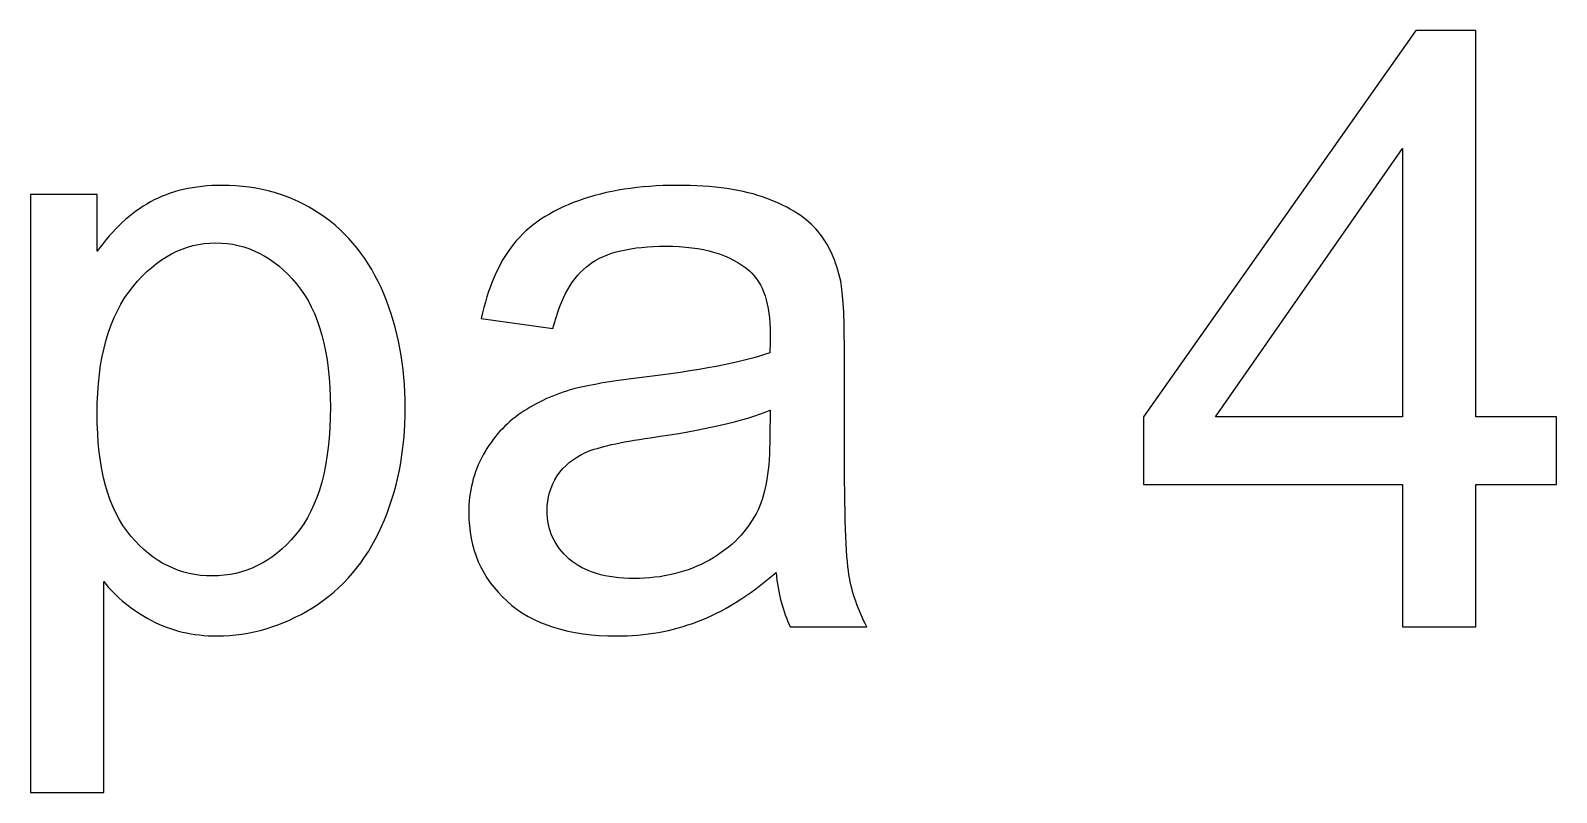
# Model space of a CAD drawing. Header units: inches. Extents: x 5.8 to 53.9, y -22.4 to 33.8.
# Drawn here: x 12.81 to 17.88, y 17.82 to 20.36 of the extents above; entities that cross this region are included whole.
import ezdxf

# ---------------------------------------------------------------- set-up
doc = ezdxf.new("R2010")
doc.units = ezdxf.units.IN
doc.header["$MEASUREMENT"] = 0
doc.layers.add('layer 1', color=7, linetype='Continuous')

msp = doc.modelspace()

# ---------------------------------------------------------------- linework, layer by layer
at = {"layer": 'layer 1', "color": 144}
for points, knots in [([(17.3728, 18.3752), (17.3728, 18.3752), (17.3728, 18.8485), (17.3728, 18.8485), (17.3728, 18.8485), (17.3728, 18.8485), (16.512, 18.8485), (16.512, 18.8485), (16.512, 18.8485), (16.512, 18.8485), (16.512, 19.0727), (16.512, 19.0727), (16.512, 19.0727), (16.512, 19.0727), (17.4171, 20.357), (17.4171, 20.357), (17.4171, 20.357), (17.4171, 20.357), (17.6163, 20.357), (17.6163, 20.357), (17.6163, 20.357), (17.6163, 20.357), (17.6163, 19.0727), (17.6163, 19.0727), (17.6163, 19.0727), (17.6163, 19.0727), (17.8848, 19.0727), (17.8848, 19.0727), (17.8848, 19.0727), (17.8848, 19.0727), (17.8848, 18.8485), (17.8848, 18.8485), (17.8848, 18.8485), (17.8848, 18.8485), (17.6163, 18.8485), (17.6163, 18.8485), (17.6163, 18.8485), (17.6163, 18.8485), (17.6163, 18.3752), (17.6163, 18.3752), (17.6163, 18.3752), (17.6163, 18.3752), (17.3728, 18.3752), (17.3728, 18.3752)], [0, 0, 0, 0, 0.083333, 0.083333, 0.083333, 0.083333, 0.166667, 0.166667, 0.166667, 0.166667, 0.25, 0.25, 0.25, 0.25, 0.333333, 0.333333, 0.333333, 0.333333, 0.416667, 0.416667, 0.416667, 0.416667, 0.5, 0.5, 0.5, 0.5, 0.583333, 0.583333, 0.583333, 0.583333, 0.666667, 0.666667, 0.666667, 0.666667, 0.75, 0.75, 0.75, 0.75, 0.833333, 0.833333, 0.833333, 0.833333, 1, 1, 1, 1]), ([(17.3728, 19.0727), (17.3728, 19.0727), (17.3728, 19.9644), (17.3728, 19.9644), (17.3728, 19.9644), (17.3728, 19.9644), (16.7514, 19.0727), (16.7514, 19.0727), (16.7514, 19.0727), (16.7514, 19.0727), (17.3728, 19.0727), (17.3728, 19.0727)], [0, 0, 0, 0, 0.25, 0.25, 0.25, 0.25, 0.5, 0.5, 0.5, 0.5, 1, 1, 1, 1]), ([(12.8138, 17.8245), (12.8138, 17.8245), (12.8138, 19.8117), (12.8138, 19.8117), (12.8138, 19.8117), (12.8138, 19.8117), (13.0352, 19.8117), (13.0352, 19.8117), (13.0352, 19.8117), (13.0352, 19.8117), (13.0352, 19.6231), (13.0352, 19.6231), (13.0352, 19.6231), (13.0873, 19.6959), (13.1464, 19.7508), (13.2124, 19.7873), (13.2124, 19.7873), (13.2779, 19.8237), (13.3577, 19.8422), (13.4513, 19.8422), (13.4513, 19.8422), (13.574, 19.8422), (13.682, 19.8108), (13.7756, 19.7476), (13.7756, 19.7476), (13.8692, 19.6849), (13.9398, 19.5958), (13.9878, 19.4814), (13.9878, 19.4814), (14.0353, 19.3666), (14.0593, 19.2411), (14.0593, 19.1041), (14.0593, 19.1041), (14.0593, 18.9579), (14.033, 18.8259), (13.9804, 18.7083), (13.9804, 18.7083), (13.9278, 18.5911), (13.8512, 18.5012), (13.7507, 18.4384), (13.7507, 18.4384), (13.6506, 18.3762), (13.5449, 18.3448), (13.4342, 18.3448), (13.4342, 18.3448), (13.353, 18.3448), (13.2802, 18.3619), (13.216, 18.396), (13.216, 18.396), (13.1515, 18.4301), (13.0989, 18.473), (13.0574, 18.5252), (13.0574, 18.5252), (13.0574, 18.5252), (13.0574, 17.8245), (13.0574, 17.8245), (13.0574, 17.8245), (13.0574, 17.8245), (12.8138, 17.8245), (12.8138, 17.8245)], [0, 0, 0, 0, 0.0625, 0.0625, 0.0625, 0.0625, 0.125, 0.125, 0.125, 0.125, 0.1875, 0.1875, 0.1875, 0.1875, 0.25, 0.25, 0.25, 0.25, 0.3125, 0.3125, 0.3125, 0.3125, 0.375, 0.375, 0.375, 0.375, 0.4375, 0.4375, 0.4375, 0.4375, 0.5, 0.5, 0.5, 0.5, 0.5625, 0.5625, 0.5625, 0.5625, 0.625, 0.625, 0.625, 0.625, 0.6875, 0.6875, 0.6875, 0.6875, 0.75, 0.75, 0.75, 0.75, 0.8125, 0.8125, 0.8125, 0.8125, 0.875, 0.875, 0.875, 0.875, 1, 1, 1, 1]), ([(15.2914, 18.5552), (15.201, 18.4781), (15.1138, 18.4241), (15.0303, 18.3923), (15.0303, 18.3923), (14.9468, 18.3605), (14.8573, 18.3448), (14.7614, 18.3448), (14.7614, 18.3448), (14.6036, 18.3448), (14.4823, 18.3831), (14.3974, 18.4601), (14.3974, 18.4601), (14.3125, 18.5367), (14.2701, 18.635), (14.2701, 18.7544), (14.2701, 18.7544), (14.2701, 18.8246), (14.2862, 18.8887), (14.3181, 18.9468), (14.3181, 18.9468), (14.3504, 19.0049), (14.3923, 19.051), (14.444, 19.0861), (14.444, 19.0861), (14.4961, 19.1212), (14.5543, 19.1479), (14.6193, 19.1659), (14.6193, 19.1659), (14.6673, 19.1784), (14.7397, 19.1904), (14.8361, 19.2024), (14.8361, 19.2024), (15.0326, 19.2254), (15.1779, 19.2536), (15.2707, 19.2858), (15.2707, 19.2858), (15.2716, 19.3191), (15.272, 19.3403), (15.272, 19.349), (15.272, 19.349), (15.272, 19.4478), (15.249, 19.5174), (15.2028, 19.558), (15.2028, 19.558), (15.1406, 19.6129), (15.0478, 19.6401), (14.9251, 19.6401), (14.9251, 19.6401), (14.8103, 19.6401), (14.7254, 19.6198), (14.671, 19.5797), (14.671, 19.5797), (14.6161, 19.5396), (14.5759, 19.4685), (14.5496, 19.3661), (14.5496, 19.3661), (14.5496, 19.3661), (14.3116, 19.3993), (14.3116, 19.3993), (14.3116, 19.3993), (14.3333, 19.5013), (14.3688, 19.5838), (14.4186, 19.6466), (14.4186, 19.6466), (14.4685, 19.7093), (14.5404, 19.7573), (14.6345, 19.7914), (14.6345, 19.7914), (14.7282, 19.8251), (14.8375, 19.8422), (14.9611, 19.8422), (14.9611, 19.8422), (15.0838, 19.8422), (15.1839, 19.8279), (15.261, 19.7988), (15.261, 19.7988), (15.3375, 19.7697), (15.3943, 19.7338), (15.4303, 19.6899), (15.4303, 19.6899), (15.4662, 19.6461), (15.4916, 19.5908), (15.5064, 19.5239), (15.5064, 19.5239), (15.5142, 19.4824), (15.5184, 19.4076), (15.5184, 19.3001), (15.5184, 19.3001), (15.5184, 19.3001), (15.5184, 18.9772), (15.5184, 18.9772), (15.5184, 18.9772), (15.5184, 18.7517), (15.5234, 18.6091), (15.5336, 18.5487), (15.5336, 18.5487), (15.5433, 18.4883), (15.5636, 18.4306), (15.5931, 18.3752), (15.5931, 18.3752), (15.5931, 18.3752), (15.3385, 18.3752), (15.3385, 18.3752), (15.3385, 18.3752), (15.314, 18.4265), (15.2983, 18.4864), (15.2914, 18.5552)], [0, 0, 0, 0, 0.035714, 0.035714, 0.035714, 0.035714, 0.071429, 0.071429, 0.071429, 0.071429, 0.107143, 0.107143, 0.107143, 0.107143, 0.142857, 0.142857, 0.142857, 0.142857, 0.178571, 0.178571, 0.178571, 0.178571, 0.214286, 0.214286, 0.214286, 0.214286, 0.25, 0.25, 0.25, 0.25, 0.285714, 0.285714, 0.285714, 0.285714, 0.321429, 0.321429, 0.321429, 0.321429, 0.357143, 0.357143, 0.357143, 0.357143, 0.392857, 0.392857, 0.392857, 0.392857, 0.428571, 0.428571, 0.428571, 0.428571, 0.464286, 0.464286, 0.464286, 0.464286, 0.5, 0.5, 0.5, 0.5, 0.535714, 0.535714, 0.535714, 0.535714, 0.571429, 0.571429, 0.571429, 0.571429, 0.607143, 0.607143, 0.607143, 0.607143, 0.642857, 0.642857, 0.642857, 0.642857, 0.678571, 0.678571, 0.678571, 0.678571, 0.714286, 0.714286, 0.714286, 0.714286, 0.75, 0.75, 0.75, 0.75, 0.785714, 0.785714, 0.785714, 0.785714, 0.821429, 0.821429, 0.821429, 0.821429, 0.857143, 0.857143, 0.857143, 0.857143, 0.892857, 0.892857, 0.892857, 0.892857, 0.928571, 0.928571, 0.928571, 0.928571, 1, 1, 1, 1]), ([(13.0352, 19.0847), (13.0352, 18.9007), (13.0726, 18.7646), (13.1469, 18.6765), (13.1469, 18.6765), (13.2216, 18.5884), (13.312, 18.5441), (13.4181, 18.5441), (13.4181, 18.5441), (13.526, 18.5441), (13.6183, 18.5898), (13.6949, 18.6811), (13.6949, 18.6811), (13.7719, 18.7724), (13.8102, 18.9136), (13.8102, 19.105), (13.8102, 19.105), (13.8102, 19.2877), (13.7728, 19.4242), (13.6976, 19.5151), (13.6976, 19.5151), (13.6224, 19.606), (13.533, 19.6512), (13.4287, 19.6512), (13.4287, 19.6512), (13.3254, 19.6512), (13.234, 19.6028), (13.1547, 19.5063), (13.1547, 19.5063), (13.0749, 19.4095), (13.0352, 19.2692), (13.0352, 19.0847)], [0, 0, 0, 0, 0.111111, 0.111111, 0.111111, 0.111111, 0.222222, 0.222222, 0.222222, 0.222222, 0.333333, 0.333333, 0.333333, 0.333333, 0.444444, 0.444444, 0.444444, 0.444444, 0.555556, 0.555556, 0.555556, 0.555556, 0.666667, 0.666667, 0.666667, 0.666667, 0.777778, 0.777778, 0.777778, 0.777778, 1, 1, 1, 1]), ([(15.272, 19.0949), (15.1835, 19.0589), (15.0506, 19.0284), (14.8735, 19.0035), (14.8735, 19.0035), (14.7729, 18.9892), (14.7019, 18.9731), (14.6604, 18.9551), (14.6604, 18.9551), (14.6188, 18.9371), (14.587, 18.9108), (14.5644, 18.8767), (14.5644, 18.8767), (14.5418, 18.8421), (14.5303, 18.8038), (14.5303, 18.7614), (14.5303, 18.7614), (14.5303, 18.6972), (14.5547, 18.6433), (14.6041, 18.6004), (14.6041, 18.6004), (14.6534, 18.5575), (14.7254, 18.5358), (14.82, 18.5358), (14.82, 18.5358), (14.9136, 18.5358), (14.9971, 18.5561), (15.0705, 18.5971), (15.0705, 18.5971), (15.1433, 18.6377), (15.1973, 18.6935), (15.2314, 18.7641), (15.2314, 18.7641), (15.2577, 18.819), (15.2707, 18.8997), (15.2707, 19.0063), (15.2707, 19.0063), (15.2707, 19.0063), (15.272, 19.0949), (15.272, 19.0949)], [0, 0, 0, 0, 0.090909, 0.090909, 0.090909, 0.090909, 0.181818, 0.181818, 0.181818, 0.181818, 0.272727, 0.272727, 0.272727, 0.272727, 0.363636, 0.363636, 0.363636, 0.363636, 0.454545, 0.454545, 0.454545, 0.454545, 0.545455, 0.545455, 0.545455, 0.545455, 0.636364, 0.636364, 0.636364, 0.636364, 0.727273, 0.727273, 0.727273, 0.727273, 0.818182, 0.818182, 0.818182, 0.818182, 1, 1, 1, 1])]:
    msp.add_open_spline(points, degree=3, knots=knots, dxfattribs=at)
at = {"layer": 'layer 1', "color": 144, "lineweight": 9}
for points, knots in [([(17.3728, 18.3752), (17.3728, 18.3752), (17.3728, 18.8485), (17.3728, 18.8485), (17.3728, 18.8485), (17.3728, 18.8485), (16.512, 18.8485), (16.512, 18.8485), (16.512, 18.8485), (16.512, 18.8485), (16.512, 19.0727), (16.512, 19.0727), (16.512, 19.0727), (16.512, 19.0727), (17.4171, 20.357), (17.4171, 20.357), (17.4171, 20.357), (17.4171, 20.357), (17.6163, 20.357), (17.6163, 20.357), (17.6163, 20.357), (17.6163, 20.357), (17.6163, 19.0727), (17.6163, 19.0727), (17.6163, 19.0727), (17.6163, 19.0727), (17.8848, 19.0727), (17.8848, 19.0727), (17.8848, 19.0727), (17.8848, 19.0727), (17.8848, 18.8485), (17.8848, 18.8485), (17.8848, 18.8485), (17.8848, 18.8485), (17.6163, 18.8485), (17.6163, 18.8485), (17.6163, 18.8485), (17.6163, 18.8485), (17.6163, 18.3752), (17.6163, 18.3752), (17.6163, 18.3752), (17.6163, 18.3752), (17.3728, 18.3752), (17.3728, 18.3752)], [0, 0, 0, 0, 0.083333, 0.083333, 0.083333, 0.083333, 0.166667, 0.166667, 0.166667, 0.166667, 0.25, 0.25, 0.25, 0.25, 0.333333, 0.333333, 0.333333, 0.333333, 0.416667, 0.416667, 0.416667, 0.416667, 0.5, 0.5, 0.5, 0.5, 0.583333, 0.583333, 0.583333, 0.583333, 0.666667, 0.666667, 0.666667, 0.666667, 0.75, 0.75, 0.75, 0.75, 0.833333, 0.833333, 0.833333, 0.833333, 1, 1, 1, 1]), ([(17.3728, 19.0727), (17.3728, 19.0727), (17.3728, 19.9644), (17.3728, 19.9644), (17.3728, 19.9644), (17.3728, 19.9644), (16.7514, 19.0727), (16.7514, 19.0727), (16.7514, 19.0727), (16.7514, 19.0727), (17.3728, 19.0727), (17.3728, 19.0727)], [0, 0, 0, 0, 0.25, 0.25, 0.25, 0.25, 0.5, 0.5, 0.5, 0.5, 1, 1, 1, 1]), ([(12.8138, 17.8245), (12.8138, 17.8245), (12.8138, 19.8117), (12.8138, 19.8117), (12.8138, 19.8117), (12.8138, 19.8117), (13.0352, 19.8117), (13.0352, 19.8117), (13.0352, 19.8117), (13.0352, 19.8117), (13.0352, 19.6231), (13.0352, 19.6231), (13.0352, 19.6231), (13.0873, 19.6959), (13.1464, 19.7508), (13.2124, 19.7873), (13.2124, 19.7873), (13.2779, 19.8237), (13.3577, 19.8422), (13.4513, 19.8422), (13.4513, 19.8422), (13.574, 19.8422), (13.682, 19.8108), (13.7756, 19.7476), (13.7756, 19.7476), (13.8692, 19.6849), (13.9398, 19.5958), (13.9878, 19.4814), (13.9878, 19.4814), (14.0353, 19.3666), (14.0593, 19.2411), (14.0593, 19.1041), (14.0593, 19.1041), (14.0593, 18.9579), (14.033, 18.8259), (13.9804, 18.7083), (13.9804, 18.7083), (13.9278, 18.5911), (13.8512, 18.5012), (13.7507, 18.4384), (13.7507, 18.4384), (13.6506, 18.3762), (13.5449, 18.3448), (13.4342, 18.3448), (13.4342, 18.3448), (13.353, 18.3448), (13.2802, 18.3619), (13.216, 18.396), (13.216, 18.396), (13.1515, 18.4301), (13.0989, 18.473), (13.0574, 18.5252), (13.0574, 18.5252), (13.0574, 18.5252), (13.0574, 17.8245), (13.0574, 17.8245), (13.0574, 17.8245), (13.0574, 17.8245), (12.8138, 17.8245), (12.8138, 17.8245)], [0, 0, 0, 0, 0.0625, 0.0625, 0.0625, 0.0625, 0.125, 0.125, 0.125, 0.125, 0.1875, 0.1875, 0.1875, 0.1875, 0.25, 0.25, 0.25, 0.25, 0.3125, 0.3125, 0.3125, 0.3125, 0.375, 0.375, 0.375, 0.375, 0.4375, 0.4375, 0.4375, 0.4375, 0.5, 0.5, 0.5, 0.5, 0.5625, 0.5625, 0.5625, 0.5625, 0.625, 0.625, 0.625, 0.625, 0.6875, 0.6875, 0.6875, 0.6875, 0.75, 0.75, 0.75, 0.75, 0.8125, 0.8125, 0.8125, 0.8125, 0.875, 0.875, 0.875, 0.875, 1, 1, 1, 1]), ([(15.2914, 18.5552), (15.201, 18.4781), (15.1138, 18.4241), (15.0303, 18.3923), (15.0303, 18.3923), (14.9468, 18.3605), (14.8573, 18.3448), (14.7614, 18.3448), (14.7614, 18.3448), (14.6036, 18.3448), (14.4823, 18.3831), (14.3974, 18.4601), (14.3974, 18.4601), (14.3125, 18.5367), (14.2701, 18.635), (14.2701, 18.7544), (14.2701, 18.7544), (14.2701, 18.8246), (14.2862, 18.8887), (14.3181, 18.9468), (14.3181, 18.9468), (14.3504, 19.0049), (14.3923, 19.051), (14.444, 19.0861), (14.444, 19.0861), (14.4961, 19.1212), (14.5543, 19.1479), (14.6193, 19.1659), (14.6193, 19.1659), (14.6673, 19.1784), (14.7397, 19.1904), (14.8361, 19.2024), (14.8361, 19.2024), (15.0326, 19.2254), (15.1779, 19.2536), (15.2707, 19.2858), (15.2707, 19.2858), (15.2716, 19.3191), (15.272, 19.3403), (15.272, 19.349), (15.272, 19.349), (15.272, 19.4478), (15.249, 19.5174), (15.2028, 19.558), (15.2028, 19.558), (15.1406, 19.6129), (15.0478, 19.6401), (14.9251, 19.6401), (14.9251, 19.6401), (14.8103, 19.6401), (14.7254, 19.6198), (14.671, 19.5797), (14.671, 19.5797), (14.6161, 19.5396), (14.5759, 19.4685), (14.5496, 19.3661), (14.5496, 19.3661), (14.5496, 19.3661), (14.3116, 19.3993), (14.3116, 19.3993), (14.3116, 19.3993), (14.3333, 19.5013), (14.3688, 19.5838), (14.4186, 19.6466), (14.4186, 19.6466), (14.4685, 19.7093), (14.5404, 19.7573), (14.6345, 19.7914), (14.6345, 19.7914), (14.7282, 19.8251), (14.8375, 19.8422), (14.9611, 19.8422), (14.9611, 19.8422), (15.0838, 19.8422), (15.1839, 19.8279), (15.261, 19.7988), (15.261, 19.7988), (15.3375, 19.7697), (15.3943, 19.7338), (15.4303, 19.6899), (15.4303, 19.6899), (15.4662, 19.6461), (15.4916, 19.5908), (15.5064, 19.5239), (15.5064, 19.5239), (15.5142, 19.4824), (15.5184, 19.4076), (15.5184, 19.3001), (15.5184, 19.3001), (15.5184, 19.3001), (15.5184, 18.9772), (15.5184, 18.9772), (15.5184, 18.9772), (15.5184, 18.7517), (15.5234, 18.6091), (15.5336, 18.5487), (15.5336, 18.5487), (15.5433, 18.4883), (15.5636, 18.4306), (15.5931, 18.3752), (15.5931, 18.3752), (15.5931, 18.3752), (15.3385, 18.3752), (15.3385, 18.3752), (15.3385, 18.3752), (15.314, 18.4265), (15.2983, 18.4864), (15.2914, 18.5552)], [0, 0, 0, 0, 0.035714, 0.035714, 0.035714, 0.035714, 0.071429, 0.071429, 0.071429, 0.071429, 0.107143, 0.107143, 0.107143, 0.107143, 0.142857, 0.142857, 0.142857, 0.142857, 0.178571, 0.178571, 0.178571, 0.178571, 0.214286, 0.214286, 0.214286, 0.214286, 0.25, 0.25, 0.25, 0.25, 0.285714, 0.285714, 0.285714, 0.285714, 0.321429, 0.321429, 0.321429, 0.321429, 0.357143, 0.357143, 0.357143, 0.357143, 0.392857, 0.392857, 0.392857, 0.392857, 0.428571, 0.428571, 0.428571, 0.428571, 0.464286, 0.464286, 0.464286, 0.464286, 0.5, 0.5, 0.5, 0.5, 0.535714, 0.535714, 0.535714, 0.535714, 0.571429, 0.571429, 0.571429, 0.571429, 0.607143, 0.607143, 0.607143, 0.607143, 0.642857, 0.642857, 0.642857, 0.642857, 0.678571, 0.678571, 0.678571, 0.678571, 0.714286, 0.714286, 0.714286, 0.714286, 0.75, 0.75, 0.75, 0.75, 0.785714, 0.785714, 0.785714, 0.785714, 0.821429, 0.821429, 0.821429, 0.821429, 0.857143, 0.857143, 0.857143, 0.857143, 0.892857, 0.892857, 0.892857, 0.892857, 0.928571, 0.928571, 0.928571, 0.928571, 1, 1, 1, 1]), ([(13.0352, 19.0847), (13.0352, 18.9007), (13.0726, 18.7646), (13.1469, 18.6765), (13.1469, 18.6765), (13.2216, 18.5884), (13.312, 18.5441), (13.4181, 18.5441), (13.4181, 18.5441), (13.526, 18.5441), (13.6183, 18.5898), (13.6949, 18.6811), (13.6949, 18.6811), (13.7719, 18.7724), (13.8102, 18.9136), (13.8102, 19.105), (13.8102, 19.105), (13.8102, 19.2877), (13.7728, 19.4242), (13.6976, 19.5151), (13.6976, 19.5151), (13.6224, 19.606), (13.533, 19.6512), (13.4287, 19.6512), (13.4287, 19.6512), (13.3254, 19.6512), (13.234, 19.6028), (13.1547, 19.5063), (13.1547, 19.5063), (13.0749, 19.4095), (13.0352, 19.2692), (13.0352, 19.0847)], [0, 0, 0, 0, 0.111111, 0.111111, 0.111111, 0.111111, 0.222222, 0.222222, 0.222222, 0.222222, 0.333333, 0.333333, 0.333333, 0.333333, 0.444444, 0.444444, 0.444444, 0.444444, 0.555556, 0.555556, 0.555556, 0.555556, 0.666667, 0.666667, 0.666667, 0.666667, 0.777778, 0.777778, 0.777778, 0.777778, 1, 1, 1, 1]), ([(15.272, 19.0949), (15.1835, 19.0589), (15.0506, 19.0284), (14.8735, 19.0035), (14.8735, 19.0035), (14.7729, 18.9892), (14.7019, 18.9731), (14.6604, 18.9551), (14.6604, 18.9551), (14.6188, 18.9371), (14.587, 18.9108), (14.5644, 18.8767), (14.5644, 18.8767), (14.5418, 18.8421), (14.5303, 18.8038), (14.5303, 18.7614), (14.5303, 18.7614), (14.5303, 18.6972), (14.5547, 18.6433), (14.6041, 18.6004), (14.6041, 18.6004), (14.6534, 18.5575), (14.7254, 18.5358), (14.82, 18.5358), (14.82, 18.5358), (14.9136, 18.5358), (14.9971, 18.5561), (15.0705, 18.5971), (15.0705, 18.5971), (15.1433, 18.6377), (15.1973, 18.6935), (15.2314, 18.7641), (15.2314, 18.7641), (15.2577, 18.819), (15.2707, 18.8997), (15.2707, 19.0063), (15.2707, 19.0063), (15.2707, 19.0063), (15.272, 19.0949), (15.272, 19.0949)], [0, 0, 0, 0, 0.090909, 0.090909, 0.090909, 0.090909, 0.181818, 0.181818, 0.181818, 0.181818, 0.272727, 0.272727, 0.272727, 0.272727, 0.363636, 0.363636, 0.363636, 0.363636, 0.454545, 0.454545, 0.454545, 0.454545, 0.545455, 0.545455, 0.545455, 0.545455, 0.636364, 0.636364, 0.636364, 0.636364, 0.727273, 0.727273, 0.727273, 0.727273, 0.818182, 0.818182, 0.818182, 0.818182, 1, 1, 1, 1])]:
    msp.add_open_spline(points, degree=3, knots=knots, dxfattribs=at)

doc.saveas('drawing.dxf')
